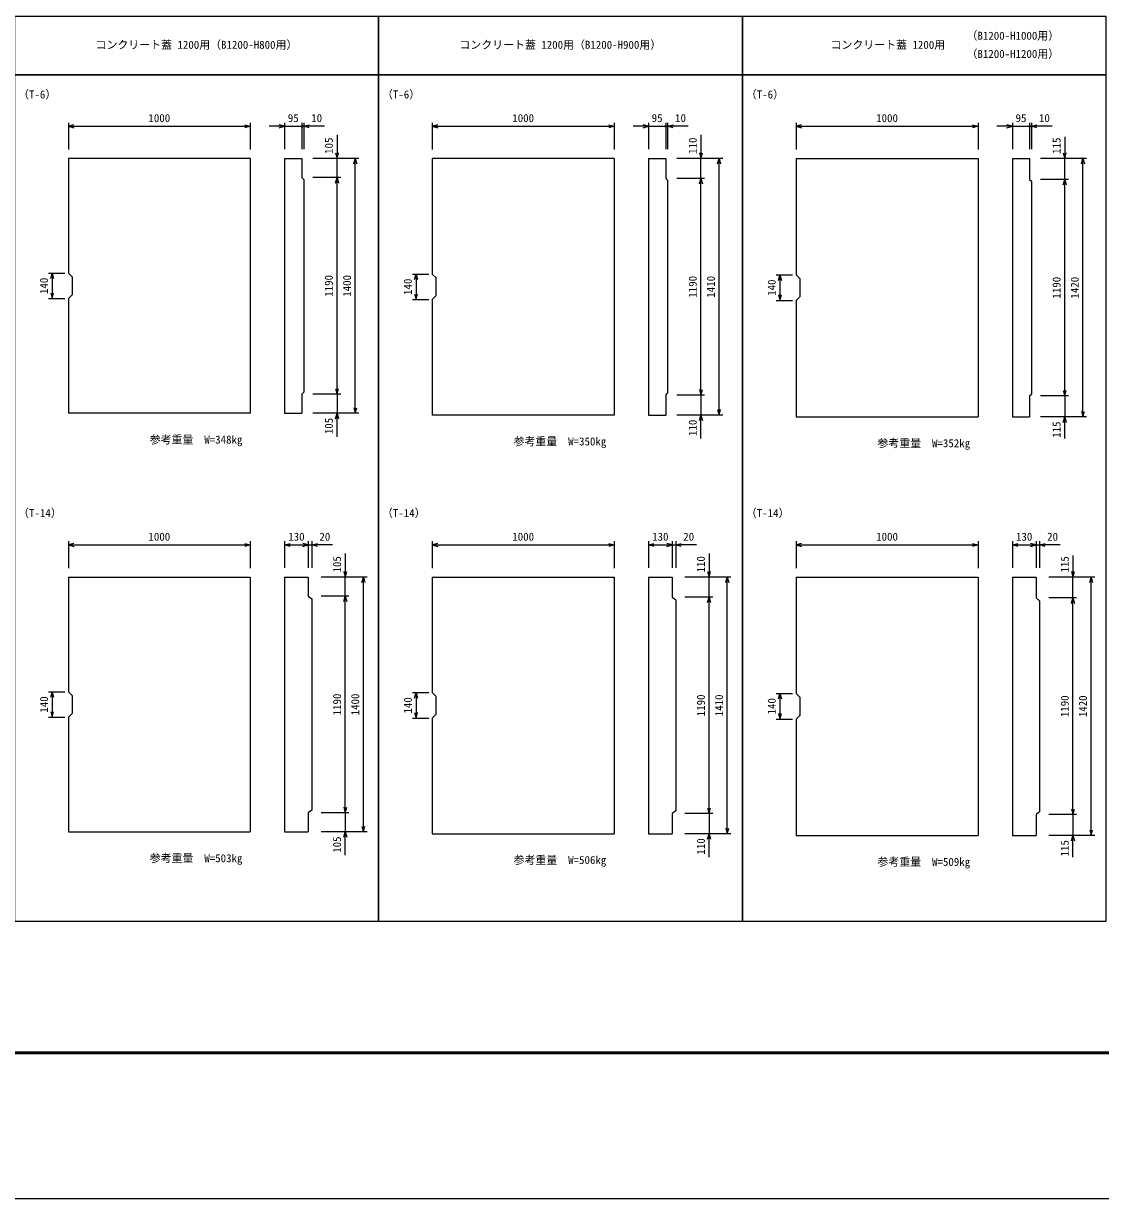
# Model space of a CAD drawing. Units: millimetres, scale not verified. Extents: x -33600 to 33600, y -11880 to 11880.
# Drawn here: x -21326 to -15406, y -11880 to -5424 of the extents above; entities that cross this region are included whole.
import ezdxf
from ezdxf.enums import TextEntityAlignment as Align

# ---------------------------------------------------------------- set-up
doc = ezdxf.new("R2010")
doc.units = ezdxf.units.MM
doc.header["$LTSCALE"] = 40
for name, color, linetype, lineweight in [('0-0_DIM', 7, 'Continuous', 25), ('0-1_Defpoints', 5, 'Continuous', 25), ('0-2_HATCH', 6, 'Continuous', 25), ('0-6_TXT', 7, 'Continuous', 25), ('0-7_WAKU', 3, 'Continuous', 25)]:
    doc.layers.add(name, color=color, linetype=linetype, lineweight=lineweight)
doc.styles.add('ＭＳ ゴシック', font='')
doc.styles.get('ＭＳ ゴシック').set_extended_font_data('MS Gothic')

msp = doc.modelspace()

# ---------------------------------------------------------------- linework, layer by layer
at = {"layer": '0-0_DIM'}
for p, q in [((-21079.36, -5968.96), (-21079.36, -6116.09)), ((-21079.36, -5988.96), (-20079.36, -5988.96)), ((-20079.36, -5968.96), (-20079.36, -6116.09)), ((-19890.76, -5988.96), (-19975.76, -5988.96)), ((-19890.76, -5968.96), (-19890.76, -6115.36)), ((-19890.76, -5988.96), (-19795.76, -5988.96)), ((-19795.76, -5968.96), (-19795.76, -6115.36)), ((-19795.76, -5988.96), (-19785.76, -5988.96)), ((-19785.76, -5968.96), (-19785.76, -6115.36)), ((-19672.24, -5988.96), (-19785.76, -5988.96)), ((-19079.36, -5968.96), (-19079.36, -6116.09)), ((-19079.36, -5988.96), (-18079.36, -5988.96)), ((-18079.36, -5968.96), (-18079.36, -6116.09)), ((-17890.76, -5988.96), (-17975.76, -5988.96)), ((-17890.76, -5968.96), (-17890.76, -6115.36)), ((-17890.76, -5988.96), (-17795.76, -5988.96)), ((-17795.76, -5968.96), (-17795.76, -6115.36)), ((-17795.76, -5988.96), (-17785.76, -5988.96)), ((-17785.76, -5968.96), (-17785.76, -6115.36)), ((-17672.24, -5988.96), (-17785.76, -5988.96)), ((-17079.36, -5968.96), (-17079.36, -6116.09)), ((-17079.36, -5988.96), (-16079.36, -5988.96)), ((-16079.36, -5968.96), (-16079.36, -6116.09)), ((-15890.76, -5988.96), (-15975.76, -5988.96)), ((-15890.76, -5968.96), (-15890.76, -6115.36)), ((-15890.76, -5988.96), (-15795.76, -5988.96)), ((-15795.76, -5968.96), (-15795.76, -6115.36)), ((-15795.76, -5988.96), (-15785.76, -5988.96)), ((-15785.76, -5968.96), (-15785.76, -6115.36)), ((-15672.24, -5988.96), (-15785.76, -5988.96)), ((-19602.69, -6036.64), (-19602.69, -6165.49)), ((-17602.69, -6036.64), (-17602.69, -6165.49)), ((-15602.69, -6046.64), (-15602.69, -6165.49)), ((-19482.69, -6165.49), (-19735.76, -6165.49)), ((-19602.69, -6270.49), (-19602.69, -6165.49)), ((-19502.69, -7565.49), (-19502.69, -6165.49)), ((-17482.69, -6165.49), (-17735.76, -6165.49)), ((-17602.69, -6275.49), (-17602.69, -6165.49)), ((-17502.69, -7575.49), (-17502.69, -6165.49)), ((-15482.69, -6165.49), (-15735.76, -6165.49)), ((-15602.69, -6280.49), (-15602.69, -6165.49)), ((-15502.69, -7585.49), (-15502.69, -6165.49)), ((-19582.69, -6270.49), (-19735.76, -6270.49)), ((-19602.69, -7460.49), (-19602.69, -6270.49)), ((-17582.69, -6275.49), (-17735.76, -6275.49)), ((-17602.69, -7465.49), (-17602.69, -6275.49)), ((-15582.69, -6280.49), (-15735.76, -6280.49)), ((-15602.69, -7470.49), (-15602.69, -6280.49)), ((-21188.36, -6795.49), (-21098.36, -6795.49)), ((-21168.36, -6795.49), (-21168.36, -6935.49)), ((-19188.36, -6800.49), (-19098.36, -6800.49)), ((-19168.36, -6800.49), (-19168.36, -6940.49)), ((-17188.36, -6805.49), (-17098.36, -6805.49)), ((-17168.36, -6805.49), (-17168.36, -6945.49)), ((-21188.36, -6935.49), (-21098.36, -6935.49)), ((-19188.36, -6940.49), (-19098.36, -6940.49)), ((-17188.36, -6945.49), (-17098.36, -6945.49)), ((-19582.69, -7460.49), (-19735.76, -7460.49)), ((-19602.69, -7460.49), (-19602.69, -7565.49)), ((-17582.69, -7465.49), (-17735.76, -7465.49)), ((-17602.69, -7465.49), (-17602.69, -7575.49)), ((-15582.69, -7470.49), (-15735.76, -7470.49)), ((-15602.69, -7470.49), (-15602.69, -7585.49)), ((-19482.69, -7565.49), (-19735.76, -7565.49)), ((-19602.69, -7694.34), (-19602.69, -7565.49)), ((-17482.69, -7575.49), (-17735.76, -7575.49)), ((-17602.69, -7704.34), (-17602.69, -7575.49)), ((-15482.69, -7585.49), (-15735.76, -7585.49)), ((-15602.69, -7704.34), (-15602.69, -7585.49)), ((-21079.36, -8268.96), (-21079.36, -8416.09)), ((-21079.36, -8288.96), (-20079.36, -8288.96)), ((-20079.36, -8268.96), (-20079.36, -8416.09)), ((-19890.77, -8268.96), (-19890.77, -8415.37)), ((-19890.77, -8288.96), (-19760.77, -8288.96)), ((-19760.77, -8268.96), (-19760.77, -8415.37)), ((-19760.77, -8288.96), (-19740.77, -8288.96)), ((-19740.77, -8268.96), (-19740.77, -8415.37)), ((-19627.24, -8288.96), (-19740.77, -8288.96)), ((-19079.36, -8268.96), (-19079.36, -8416.09)), ((-19079.36, -8288.96), (-18079.36, -8288.96)), ((-18079.36, -8268.96), (-18079.36, -8416.09)), ((-17890.77, -8268.96), (-17890.77, -8415.37)), ((-17890.77, -8288.96), (-17760.77, -8288.96)), ((-17760.77, -8268.96), (-17760.77, -8415.37)), ((-17760.77, -8288.96), (-17740.77, -8288.96)), ((-17740.77, -8268.96), (-17740.77, -8415.37)), ((-17627.24, -8288.96), (-17740.77, -8288.96)), ((-17079.36, -8268.96), (-17079.36, -8416.09)), ((-17079.36, -8288.96), (-16079.36, -8288.96)), ((-16079.36, -8268.96), (-16079.36, -8416.09)), ((-15890.77, -8268.96), (-15890.77, -8415.37)), ((-15890.77, -8288.96), (-15760.77, -8288.96)), ((-15760.77, -8268.96), (-15760.77, -8415.37)), ((-15760.77, -8288.96), (-15740.77, -8288.96)), ((-15740.77, -8268.96), (-15740.77, -8415.37)), ((-15627.24, -8288.96), (-15740.77, -8288.96)), ((-19557.69, -8336.64), (-19557.69, -8465.49)), ((-17557.69, -8336.64), (-17557.69, -8465.49)), ((-15557.69, -8346.64), (-15557.69, -8465.49)), ((-19437.69, -8465.49), (-19690.77, -8465.49)), ((-19557.69, -8570.49), (-19557.69, -8465.49)), ((-19457.69, -9865.49), (-19457.69, -8465.49)), ((-17437.69, -8465.49), (-17690.77, -8465.49)), ((-17557.69, -8575.49), (-17557.69, -8465.49)), ((-17457.69, -9875.49), (-17457.69, -8465.49)), ((-15437.69, -8465.49), (-15690.77, -8465.49)), ((-15557.69, -8580.49), (-15557.69, -8465.49)), ((-15457.69, -9885.49), (-15457.69, -8465.49)), ((-19537.69, -8570.49), (-19690.77, -8570.49)), ((-19557.69, -9760.49), (-19557.69, -8570.49)), ((-17537.69, -8575.49), (-17690.77, -8575.49)), ((-17557.69, -9765.49), (-17557.69, -8575.49)), ((-15537.69, -8580.49), (-15690.77, -8580.49)), ((-15557.69, -9770.49), (-15557.69, -8580.49)), ((-21188.36, -9095.49), (-21098.36, -9095.49)), ((-21168.36, -9095.49), (-21168.36, -9235.49)), ((-19188.36, -9100.49), (-19098.36, -9100.49)), ((-19168.36, -9100.49), (-19168.36, -9240.49)), ((-17188.36, -9105.49), (-17098.36, -9105.49)), ((-17168.36, -9105.49), (-17168.36, -9245.49)), ((-21188.36, -9235.49), (-21098.36, -9235.49)), ((-19188.36, -9240.49), (-19098.36, -9240.49)), ((-17188.36, -9245.49), (-17098.36, -9245.49)), ((-19537.69, -9760.49), (-19690.77, -9760.49)), ((-19557.69, -9760.49), (-19557.69, -9865.49)), ((-17537.69, -9765.49), (-17690.77, -9765.49)), ((-17557.69, -9765.49), (-17557.69, -9875.49)), ((-15537.69, -9770.49), (-15690.77, -9770.49)), ((-15557.69, -9770.49), (-15557.69, -9885.49)), ((-19437.69, -9865.49), (-19690.77, -9865.49)), ((-19557.69, -9994.34), (-19557.69, -9865.49)), ((-17437.69, -9875.49), (-17690.77, -9875.49)), ((-17557.69, -10004.34), (-17557.69, -9875.49)), ((-15437.69, -9885.49), (-15690.77, -9885.49)), ((-15557.69, -10004.34), (-15557.69, -9885.49))]:
    msp.add_line(p, q, dxfattribs=at)
for points in [[(-21049.36, -5980.92), (-21079.36, -5988.96), (-21049.36, -5997)], [(-20109.36, -5980.92), (-20079.36, -5988.96), (-20109.36, -5997)], [(-19920.76, -5997), (-19890.76, -5988.96), (-19920.76, -5980.92)], [(-19755.76, -5997), (-19785.76, -5988.96), (-19755.76, -5980.92)], [(-19049.36, -5980.92), (-19079.36, -5988.96), (-19049.36, -5997)], [(-18109.36, -5980.92), (-18079.36, -5988.96), (-18109.36, -5997)], [(-17920.76, -5997), (-17890.76, -5988.96), (-17920.76, -5980.92)], [(-17755.76, -5997), (-17785.76, -5988.96), (-17755.76, -5980.92)], [(-17049.36, -5980.92), (-17079.36, -5988.96), (-17049.36, -5997)], [(-16109.36, -5980.92), (-16079.36, -5988.96), (-16109.36, -5997)], [(-15920.76, -5997), (-15890.76, -5988.96), (-15920.76, -5980.92)], [(-15755.76, -5997), (-15785.76, -5988.96), (-15755.76, -5980.92)], [(-19610.73, -6135.49), (-19602.69, -6165.49), (-19594.65, -6135.49)], [(-19510.73, -6195.49), (-19502.69, -6165.49), (-19494.65, -6195.49)], [(-17610.73, -6135.49), (-17602.69, -6165.49), (-17594.65, -6135.49)], [(-17510.73, -6195.49), (-17502.69, -6165.49), (-17494.65, -6195.49)], [(-15610.73, -6135.49), (-15602.69, -6165.49), (-15594.65, -6135.49)], [(-15510.73, -6195.49), (-15502.69, -6165.49), (-15494.65, -6195.49)], [(-19610.73, -6300.49), (-19602.69, -6270.49), (-19594.65, -6300.49)], [(-17610.73, -6305.49), (-17602.69, -6275.49), (-17594.65, -6305.49)], [(-15610.73, -6310.49), (-15602.69, -6280.49), (-15594.65, -6310.49)], [(-21176.4, -6825.49), (-21168.36, -6795.49), (-21160.32, -6825.49)], [(-19176.4, -6830.49), (-19168.36, -6800.49), (-19160.32, -6830.49)], [(-17176.4, -6835.49), (-17168.36, -6805.49), (-17160.32, -6835.49)], [(-21176.4, -6905.49), (-21168.36, -6935.49), (-21160.32, -6905.49)], [(-19176.4, -6910.49), (-19168.36, -6940.49), (-19160.32, -6910.49)], [(-17176.4, -6915.49), (-17168.36, -6945.49), (-17160.32, -6915.49)], [(-19610.73, -7430.49), (-19602.69, -7460.49), (-19594.65, -7430.49)], [(-17610.73, -7435.49), (-17602.69, -7465.49), (-17594.65, -7435.49)], [(-15610.73, -7440.49), (-15602.69, -7470.49), (-15594.65, -7440.49)], [(-19510.73, -7535.49), (-19502.69, -7565.49), (-19494.65, -7535.49)], [(-17510.73, -7545.49), (-17502.69, -7575.49), (-17494.65, -7545.49)], [(-19610.73, -7595.49), (-19602.69, -7565.49), (-19594.65, -7595.49)], [(-17610.73, -7605.49), (-17602.69, -7575.49), (-17594.65, -7605.49)], [(-15610.73, -7615.49), (-15602.69, -7585.49), (-15594.65, -7615.49)], [(-15510.73, -7555.49), (-15502.69, -7585.49), (-15494.65, -7555.49)], [(-21049.36, -8280.92), (-21079.36, -8288.96), (-21049.36, -8297)], [(-20109.36, -8280.92), (-20079.36, -8288.96), (-20109.36, -8297)], [(-19860.77, -8297), (-19890.77, -8288.96), (-19860.77, -8280.92)], [(-19790.77, -8297), (-19760.77, -8288.96), (-19790.77, -8280.92)], [(-19710.77, -8297), (-19740.77, -8288.96), (-19710.77, -8280.92)], [(-19049.36, -8280.92), (-19079.36, -8288.96), (-19049.36, -8297)], [(-18109.36, -8280.92), (-18079.36, -8288.96), (-18109.36, -8297)], [(-17860.77, -8297), (-17890.77, -8288.96), (-17860.77, -8280.92)], [(-17790.77, -8297), (-17760.77, -8288.96), (-17790.77, -8280.92)], [(-17710.77, -8297), (-17740.77, -8288.96), (-17710.77, -8280.92)], [(-17049.36, -8280.92), (-17079.36, -8288.96), (-17049.36, -8297)], [(-16109.36, -8280.92), (-16079.36, -8288.96), (-16109.36, -8297)], [(-15860.77, -8297), (-15890.77, -8288.96), (-15860.77, -8280.92)], [(-15790.77, -8297), (-15760.77, -8288.96), (-15790.77, -8280.92)], [(-15710.77, -8297), (-15740.77, -8288.96), (-15710.77, -8280.92)], [(-19565.73, -8435.49), (-19557.69, -8465.49), (-19549.65, -8435.49)], [(-17565.73, -8435.49), (-17557.69, -8465.49), (-17549.65, -8435.49)], [(-15565.73, -8435.49), (-15557.69, -8465.49), (-15549.65, -8435.49)], [(-19465.73, -8495.49), (-19457.69, -8465.49), (-19449.65, -8495.49)], [(-17465.73, -8495.49), (-17457.69, -8465.49), (-17449.65, -8495.49)], [(-15465.73, -8495.49), (-15457.69, -8465.49), (-15449.65, -8495.49)], [(-19565.73, -8600.49), (-19557.69, -8570.49), (-19549.65, -8600.49)], [(-17565.73, -8605.49), (-17557.69, -8575.49), (-17549.65, -8605.49)], [(-15565.73, -8610.49), (-15557.69, -8580.49), (-15549.65, -8610.49)], [(-21176.4, -9125.49), (-21168.36, -9095.49), (-21160.32, -9125.49)], [(-19176.4, -9130.49), (-19168.36, -9100.49), (-19160.32, -9130.49)], [(-17176.4, -9135.49), (-17168.36, -9105.49), (-17160.32, -9135.49)], [(-21176.4, -9205.49), (-21168.36, -9235.49), (-21160.32, -9205.49)], [(-19176.4, -9210.49), (-19168.36, -9240.49), (-19160.32, -9210.49)], [(-17176.4, -9215.49), (-17168.36, -9245.49), (-17160.32, -9215.49)], [(-19565.73, -9730.49), (-19557.69, -9760.49), (-19549.65, -9730.49)], [(-17565.73, -9735.49), (-17557.69, -9765.49), (-17549.65, -9735.49)], [(-15565.73, -9740.49), (-15557.69, -9770.49), (-15549.65, -9740.49)], [(-19565.73, -9895.49), (-19557.69, -9865.49), (-19549.65, -9895.49)], [(-19465.73, -9835.49), (-19457.69, -9865.49), (-19449.65, -9835.49)], [(-17565.73, -9905.49), (-17557.69, -9875.49), (-17549.65, -9905.49)], [(-17465.73, -9845.49), (-17457.69, -9875.49), (-17449.65, -9845.49)], [(-15465.73, -9855.49), (-15457.69, -9885.49), (-15449.65, -9855.49)], [(-15565.73, -9915.49), (-15557.69, -9885.49), (-15549.65, -9915.49)]]:
    msp.add_lwpolyline(points, dxfattribs=at)
for centre in [(-19795.76, -5988.96), (-17795.76, -5988.96), (-15795.76, -5988.96)]:
    msp.add_circle(centre, 4, dxfattribs=at)
at = {"layer": '0-1_Defpoints'}
msp.add_lwpolyline([(-33600, -11880), (0, -11880), (0, 11880), (-33600, 11880)], close=True, dxfattribs=at)
at = {"layer": '0-2_HATCH'}
for p, q in [((-21079.36, -6165.49), (-21079.36, -6795.49)), ((-20079.36, -6165.49), (-21079.36, -6165.49)), ((-20079.36, -6165.49), (-20079.36, -7565.49)), ((-19890.76, -6165.49), (-19890.76, -7565.49)), ((-19890.76, -6165.49), (-19795.76, -6165.49)), ((-19795.76, -6165.49), (-19795.76, -6270.49)), ((-19079.36, -6165.49), (-19079.36, -6800.49)), ((-18079.36, -6165.49), (-19079.36, -6165.49)), ((-18079.36, -6165.49), (-18079.36, -7575.49)), ((-17890.76, -6165.49), (-17890.76, -7575.49)), ((-17890.76, -6165.49), (-17795.76, -6165.49)), ((-17795.76, -6165.49), (-17795.76, -6275.49)), ((-17079.36, -6165.49), (-16079.36, -6165.49)), ((-17079.36, -6165.49), (-17079.36, -6805.49)), ((-16079.36, -6165.49), (-16079.36, -7585.49)), ((-15890.76, -6165.49), (-15795.76, -6165.49)), ((-19795.76, -6270.49), (-19785.76, -6280.49)), ((-19785.76, -6280.49), (-19785.76, -7450.49)), ((-17795.76, -6275.49), (-17785.76, -6285.49)), ((-17785.76, -6285.49), (-17785.76, -7455.49)), ((-15785.76, -6290.49), (-15785.76, -7460.49)), ((-21079.36, -6795.49), (-21059.36, -6815.49)), ((-21059.36, -6815.49), (-21059.36, -6915.49)), ((-19079.36, -6800.49), (-19059.36, -6820.49)), ((-19059.36, -6820.49), (-19059.36, -6920.49)), ((-17079.36, -6805.49), (-17059.36, -6825.49)), ((-17059.36, -6825.49), (-17059.36, -6925.49)), ((-21059.36, -6915.49), (-21079.36, -6935.49)), ((-21079.36, -6935.49), (-21079.36, -7565.49)), ((-19059.36, -6920.49), (-19079.36, -6940.49)), ((-19079.36, -6940.49), (-19079.36, -7575.49)), ((-19795.76, -7460.49), (-19785.76, -7450.49)), ((-19795.76, -7460.49), (-19795.76, -7565.49)), ((-17795.76, -7465.49), (-17785.76, -7455.49)), ((-17795.76, -7465.49), (-17795.76, -7575.49)), ((-15795.76, -7470.49), (-15785.76, -7460.49)), ((-15795.76, -7470.49), (-15795.76, -7585.49)), ((-20079.36, -7565.49), (-21079.36, -7565.49)), ((-19890.76, -7565.49), (-19795.76, -7565.49)), ((-18079.36, -7575.49), (-19079.36, -7575.49)), ((-17890.76, -7575.49), (-17795.76, -7575.49)), ((-17079.36, -7585.49), (-16079.36, -7585.49)), ((-21079.36, -8465.49), (-21079.36, -9095.49)), ((-21079.36, -8465.49), (-20079.36, -8465.49)), ((-20079.36, -8465.49), (-20079.36, -9865.49)), ((-19079.36, -8465.49), (-19079.36, -9100.49)), ((-17890.77, -8465.49), (-17890.77, -9875.49)), ((-17890.77, -8465.49), (-17760.77, -8465.49)), ((-17079.36, -8465.49), (-17079.36, -9105.49)), ((-17079.36, -8465.49), (-16079.36, -8465.49)), ((-16079.36, -8465.49), (-16079.36, -9885.49)), ((-19760.77, -8570.49), (-19740.77, -8585.49)), ((-19740.77, -8585.49), (-19740.77, -9745.49)), ((-15760.77, -8580.49), (-15740.77, -8595.49)), ((-17740.77, -8590.49), (-17740.77, -9750.49)), ((-15740.77, -8595.49), (-15740.77, -9755.49)), ((-21079.36, -9095.49), (-21059.36, -9115.49)), ((-19079.36, -9100.49), (-19059.36, -9120.49)), ((-21059.36, -9115.49), (-21059.36, -9215.49)), ((-19059.36, -9120.49), (-19059.36, -9220.49)), ((-17079.36, -9105.49), (-17059.36, -9125.49)), ((-17059.36, -9125.49), (-17059.36, -9225.49)), ((-21059.36, -9215.49), (-21079.36, -9235.49)), ((-19059.36, -9220.49), (-19079.36, -9240.49)), ((-17059.36, -9225.49), (-17079.36, -9245.49)), ((-21079.36, -9235.49), (-21079.36, -9865.49)), ((-19079.36, -9240.49), (-19079.36, -9875.49)), ((-19740.77, -9745.49), (-19760.77, -9760.49)), ((-19760.77, -9760.49), (-19760.77, -9865.49)), ((-17740.77, -9750.49), (-17760.77, -9765.49)), ((-17760.77, -9765.49), (-17760.77, -9875.49)), ((-15740.77, -9755.49), (-15760.77, -9770.49)), ((-15760.77, -9770.49), (-15760.77, -9885.49)), ((-21079.36, -9865.49), (-20079.36, -9865.49)), ((-19079.36, -9875.49), (-18079.36, -9875.49)), ((-17890.77, -9875.49), (-17760.77, -9875.49))]:
    msp.add_line(p, q, dxfattribs=at)
for points in [[(-15890.76, -6165.49), (-15890.76, -7585.49), (-15795.76, -7585.49)], [(-15795.76, -6165.49), (-15795.76, -6280.49), (-15785.76, -6290.49)], [(-17059.36, -6925.49), (-17079.36, -6945.49), (-17079.36, -7585.49)], [(-19890.77, -8465.49), (-19760.77, -8465.49), (-19760.77, -8570.49)], [(-19890.77, -8465.49), (-19890.77, -9865.49), (-19760.77, -9865.49)], [(-19079.36, -8465.49), (-18079.36, -8465.49), (-18079.36, -9875.49)], [(-17760.77, -8465.49), (-17760.77, -8575.49), (-17740.77, -8590.49)], [(-15890.77, -8465.49), (-15760.77, -8465.49), (-15760.77, -8580.49)], [(-15890.77, -8465.49), (-15890.77, -9885.49), (-15760.77, -9885.49)], [(-17079.36, -9245.49), (-17079.36, -9885.49), (-16079.36, -9885.49)]]:
    msp.add_lwpolyline(points, dxfattribs=at)
at = {"layer": '0-6_TXT'}
for points in [[(-21374.81, -5706.32), (-19374.81, -5706.32), (-19374.81, -5386.32), (-21374.81, -5386.32)], [(-19374.81, -5706.32), (-17374.81, -5706.32), (-17374.81, -5386.32), (-19374.81, -5386.32)], [(-17374.81, -5706.32), (-15374.81, -5706.32), (-15374.81, -5386.32), (-17374.81, -5386.32)], [(-21374.81, -10356.32), (-19374.81, -10356.32), (-19374.81, -5706.32), (-21374.81, -5706.32)], [(-19374.81, -10356.32), (-17374.81, -10356.32), (-17374.81, -5706.32), (-19374.81, -5706.32)], [(-17374.81, -10356.32), (-15374.81, -10356.32), (-15374.81, -5706.32), (-17374.81, -5706.32)]]:
    msp.add_lwpolyline(points, close=True, dxfattribs=at)
at = {"layer": '0-7_WAKU', "lineweight": 50}
msp.add_lwpolyline([(-32800, -11080), (-800, -11080), (-800, 11080), (-32800, 11080)], close=True, dxfattribs=at)

# ---------------------------------------------------------------- texts
at = {"layer": '0-0_DIM', "style": 'ＭＳ ゴシック'}
for s, p in [('（T-6）', (-21355.79, -5849.01)), ('（T-6）', (-19355.79, -5849.01)), ('（T-6）', (-17355.79, -5849.01)), ('1000', (-20639.36, -5978.96)), ('95', (-19873.26, -5978.96)), ('10', (-19744.6, -5978.96)), ('1000', (-18639.36, -5978.96)), ('95', (-17873.26, -5978.96)), ('10', (-17744.6, -5978.96)), ('1000', (-16639.36, -5978.96)), ('95', (-15873.26, -5978.96)), ('10', (-15744.6, -5978.96)), ('参考重量\u3000W=348kg', (-20632.28, -7745.49)), ('参考重量\u3000W=350kg', (-18632.28, -7755.49)), ('参考重量\u3000W=352kg', (-16632.28, -7765.49)), ('（T-14）', (-21355.79, -8149.01)), ('（T-14）', (-19355.79, -8149.01)), ('（T-14）', (-17355.79, -8149.01)), ('1000', (-20639.36, -8278.96)), ('130', (-19870.77, -8278.96)), ('20', (-19699.6, -8278.96)), ('1000', (-18639.36, -8278.96)), ('130', (-17870.77, -8278.96)), ('20', (-17699.6, -8278.96)), ('1000', (-16639.36, -8278.96)), ('130', (-15870.77, -8278.96)), ('20', (-15699.6, -8278.96)), ('参考重量\u3000W=503kg', (-20632.28, -10045.49)), ('参考重量\u3000W=506kg', (-18632.28, -10055.49)), ('参考重量\u3000W=509kg', (-16632.28, -10065.49))]:
    msp.add_text(s, height=43.99, dxfattribs=at).set_placement(p, align=Align.BOTTOM_LEFT)
for s, p in [('105', (-19612.69, -6140.49)), ('110', (-17612.69, -6140.49)), ('115', (-15612.69, -6140.49)), ('140', (-21178.36, -6910.49)), ('1190', (-19612.69, -6925.49)), ('1400', (-19512.69, -6925.49)), ('140', (-19178.36, -6915.49)), ('1190', (-17612.69, -6930.49)), ('1410', (-17512.69, -6930.49)), ('140', (-17178.36, -6920.49)), ('1190', (-15612.69, -6935.49)), ('1420', (-15512.69, -6935.49)), ('105', (-19612.69, -7680.49)), ('110', (-17612.69, -7690.49)), ('115', (-15612.69, -7700.49)), ('105', (-19567.69, -8440.49)), ('110', (-17567.69, -8440.49)), ('115', (-15567.69, -8440.49)), ('140', (-21178.36, -9210.49)), ('1190', (-19567.69, -9225.49)), ('1400', (-19467.69, -9225.49)), ('140', (-19178.36, -9215.49)), ('1190', (-17567.69, -9230.49)), ('1410', (-17467.69, -9230.49)), ('140', (-17178.36, -9220.49)), ('1190', (-15567.69, -9235.49)), ('1420', (-15467.69, -9235.49)), ('105', (-19567.69, -9980.49)), ('110', (-17567.69, -9990.49)), ('115', (-15567.69, -10000.49))]:
    msp.add_text(s, height=43.99, rotation=90, dxfattribs=at).set_placement(p, align=Align.BOTTOM_LEFT)
at = {"layer": '0-6_TXT', "style": 'ＭＳ ゴシック'}
for s, p in [('（B1200-H1000用）', (-16142.7, -5526.32)), ('コンクリート蓋 1200用（B1200-H800用）', (-20929.81, -5576.32)), ('コンクリート蓋 1200用（B1200-H900用）', (-18929.81, -5576.32)), ('コンクリート蓋 1200用', (-16889.81, -5576.32)), ('（B1200-H1200用）', (-16142.7, -5626.32))]:
    msp.add_text(s, height=43.99, dxfattribs=at).set_placement(p, align=Align.BOTTOM_LEFT)

doc.saveas('drawing.dxf')
